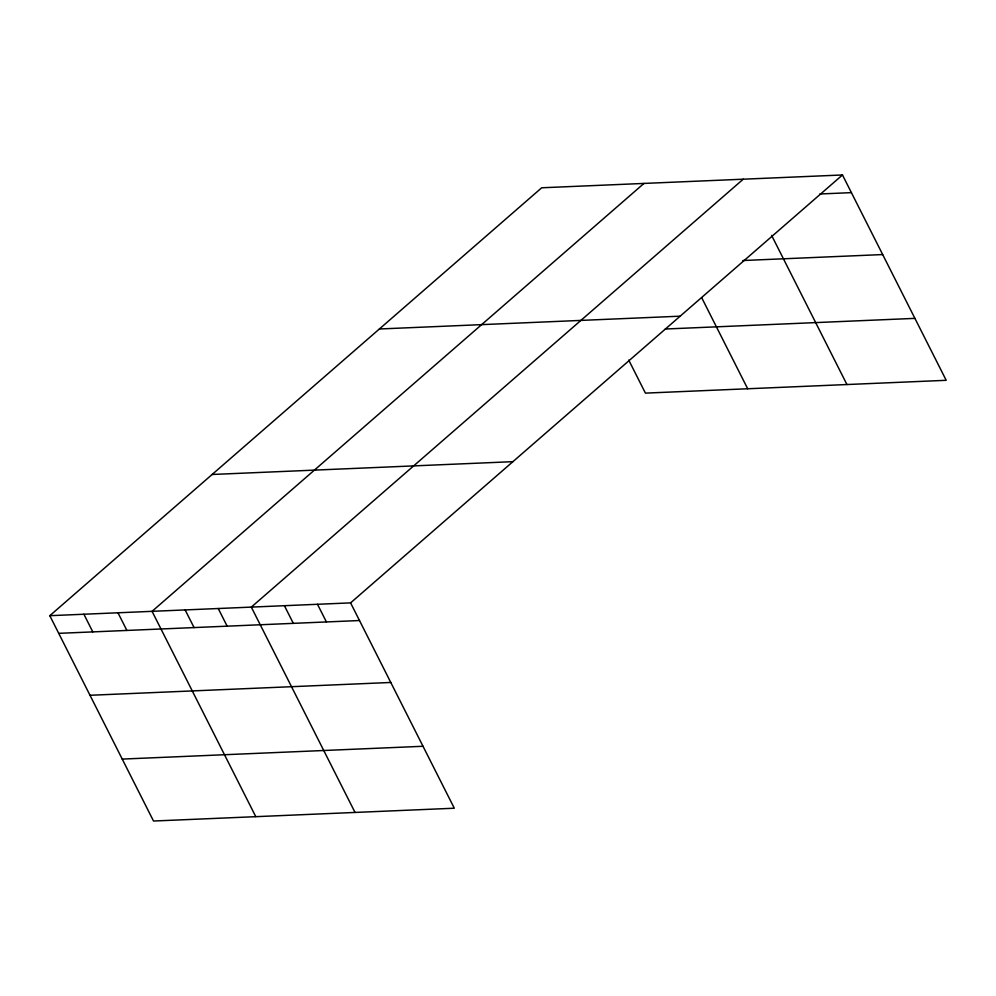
<?xml version="1.0" encoding="UTF-8"?>
<svg xmlns="http://www.w3.org/2000/svg" width="996" height="996" viewBox="0 0 996 996"><rect width="100%" height="100%" fill="white"/><g stroke="black" fill="none" stroke-linecap="round" stroke-linejoin="round"><path stroke-width="1.49" d="M49.8 615.69L350.58 602.879L454.3 808.217L153.521 821.028L49.8 615.69L541.7 187.783L842.479 174.972L946.2 380.31L645.42 393.121L628.737 360.091M643.964 183.426L152.064 611.332L255.785 816.67M743.228 179.205L251.316 607.112L355.037 812.437M350.58 602.879L842.479 174.972M819.82 193.983L851.393 192.639M742.817 260.529L882.68 254.565M379.376 328.991L680.144 316.18M665.278 329.016L914.913 318.371M212.123 474.482L512.903 461.671M58.714 633.344L359.494 620.533M90.001 695.283L390.781 682.472M122.234 759.089L423.014 746.278M771.614 235.392L846.949 384.543M701.694 297.704L747.685 388.764M317.487 604.286L326.414 621.952M284.408 605.692L293.322 623.359M218.236 608.519L227.15 626.173M185.144 609.926L194.071 627.58M117.976 612.789L126.89 630.443M83.888 614.233L92.802 631.9"/></g></svg>
